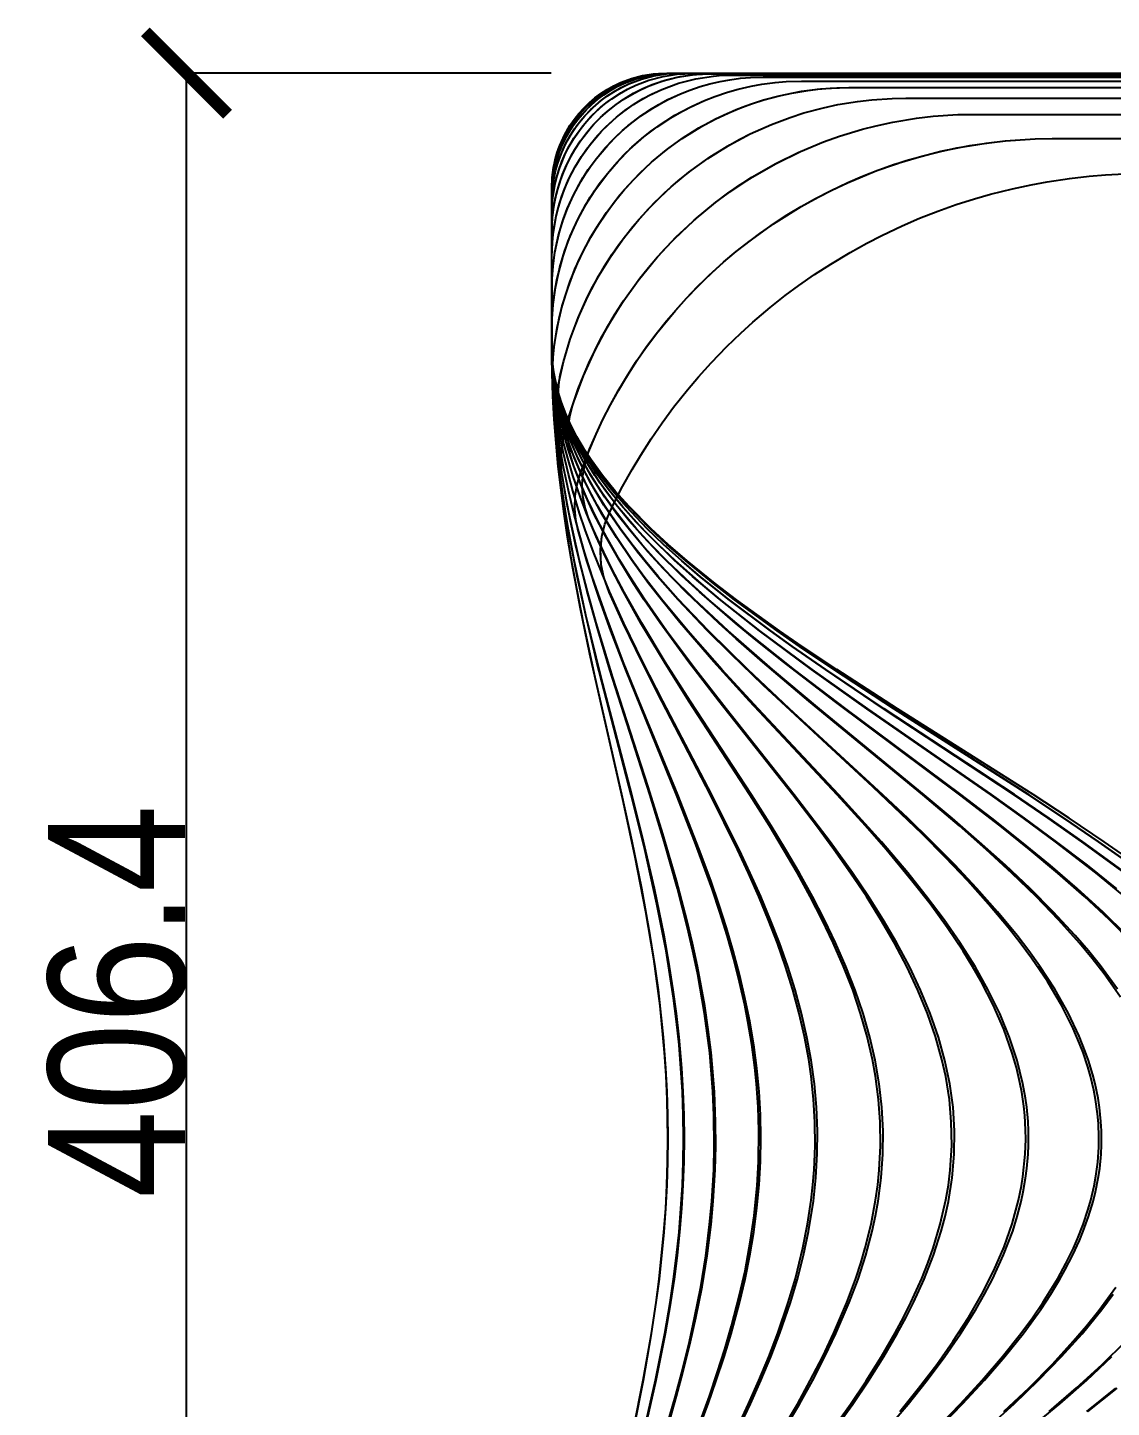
# Model space of a CAD drawing. Header units: millimetres. Extents: x -115 to 2139, y -188 to 1692.
# Drawn here: x -114.8 to 122.5, y 114.4 to 416.4 of the extents above; entities that cross this region are included whole.
import ezdxf

# ---------------------------------------------------------------- set-up
doc = ezdxf.new("R2010")
doc.units = ezdxf.units.MM
for name, color, linetype in [('DIMENSIONS', 7, 'Continuous'), ('LABEL', 7, 'Continuous'), ('OUTLINE', 7, 'Continuous')]:
    doc.layers.add(name, color=color, linetype=linetype)
doc.styles.add('OpenSansCondensed-Light', font='OpenSansCondensed-Light.ttf')
doc.dimstyles.new('EZDXF', dxfattribs={"dimtxt": 30, "dimasz": 18, "dimexe": 0.375, "dimexo": 0.125, "dimgap": 0.1, "dimtad": 1, "dimlfac": 100, "dimzin": 12, "dimdsep": 46, "dimtxsty": 'OpenSansCondensed-Light', "dimblk": 'ARCHTICK', "dimcen": 2.5, "dimazin": 3, "dimtfac": 0.5, "dimtmove": 2, "dimatfit": 3})

# ---------------------------------------------------------------- blocks, each defined once
blk = doc.blocks.new('_ARCHTICK')
at = {"color": 0, "linetype": 'BYBLOCK', "const_width": 0.15}
blk.add_lwpolyline([(-0.5, -0.5), (0.5, 0.5)], dxfattribs=at)

msp = doc.modelspace()

# ---------------------------------------------------------------- linework, layer by layer
at = {"layer": 'LABEL', "color": 9}
for points in [[(125.89276, 217.64987), (120.63341, 222.82549), (115.04601, 227.93069), (109.11194, 233.03434), (102.8323, 238.17706), (96.30795, 243.31775), (89.5752, 248.47204), (64.35674, 267.26258), (53.11882, 275.79105), (42.39701, 284.3131), (34.36274, 291.12606), (30.40319, 294.68312), (25.20138, 299.63324), (21.64226, 303.25694), (18.48086, 306.68961), (14.39291, 311.53142), (11.80436, 314.92133), (9.42573, 318.35158), (7.32187, 321.74221), (6.08342, 323.95867), (4.64535, 326.82506), (3.62201, 329.13926), (2.56143, 331.90757), (1.78575, 334.3174), (1.0862, 336.99572), (0.59121, 339.48483), (0.24217, 342.01453), (0.08962, 343.80102), (0.0026, 346.23157), (0, 381.20207), (0.09686, 383.55293), (0.38723, 385.75849), (0.72528, 387.35918), (1.1868, 388.99681), (1.71138, 390.47721), (2.38271, 392.04059), (3.12735, 393.49732), (3.96568, 394.90223), (4.85554, 396.19642), (5.90862, 397.53277), (7.00492, 398.74714), (8.1783, 399.8872), (9.42373, 400.94808), (10.73587, 401.92524), (12.10912, 402.81448), (13.53759, 403.61201), (15.01515, 404.3144), (17.40319, 405.2132), (19.8384, 405.85684), (22.26089, 406.2454), (25.13794, 406.39973), (889.53203, 406.39753)], [(123.85056, 205.88673), (120.11324, 210.99074), (117.47442, 214.26863), (114.57003, 217.64711), (109.78256, 222.82425), (104.69944, 227.92793), (99.30118, 233.02988), (93.58591, 238.17328), (87.64769, 243.31478), (81.51814, 248.4712), (58.56903, 267.26116), (48.27363, 275.84773), (38.58732, 284.30926), (31.13367, 291.25931), (26.1555, 296.22687), (22.93887, 299.62833), (19.69271, 303.26005), (16.8163, 306.69219), (13.09941, 311.52969), (10.74222, 314.92169), (8.34988, 318.73505), (6.43432, 322.1767), (4.22217, 326.83705), (3.30301, 329.12068), (2.32453, 331.92703), (1.63229, 334.28944), (0.98252, 337.02262), (0.54327, 339.44856), (0.21618, 342.05402), (0.0424, 344.59199), (0.00004, 347.56815), (0, 381.20207), (0.1546, 384.13911), (0.39842, 385.82297), (0.74066, 387.42279), (1.1868, 388.99681), (1.73493, 390.53827), (2.38271, 392.04059), (3.12735, 393.49732), (3.96568, 394.90223), (4.89409, 396.2493), (5.90862, 397.53277), (7.00492, 398.74714), (8.1783, 399.8872), (9.42373, 400.94808), (10.73587, 401.92524), (12.10912, 402.81448), (13.53759, 403.61201), (15.01515, 404.3144), (17.40319, 405.2132), (19.8384, 405.85684), (22.26089, 406.2454), (25.13794, 406.39973), (889.53203, 406.39753)], [(123.67815, 227.89178), (117.24964, 233.03812), (110.50202, 238.18019), (103.49161, 243.32018), (96.25881, 248.47273), (69.15774, 267.26372), (57.00853, 275.8445), (45.55668, 284.31631), (36.92213, 291.13006), (32.67549, 294.68012), (27.07699, 299.63782), (23.26045, 303.25382), (19.86268, 306.68674), (15.46456, 311.5342), (12.68417, 314.92271), (10.12957, 318.35097), (7.87022, 321.73917), (6.53391, 323.96489), (4.99624, 326.81694), (3.88654, 329.15255), (2.78549, 331.82143), (1.91243, 334.33907), (1.1931, 336.8928), (0.64566, 339.42975), (0.35832, 341.23479), (0.10483, 343.68422), (0.00274, 346.25751), (0, 381.09011), (0.09152, 383.38675), (0.28265, 385.01895), (0.58011, 386.63514), (0.98264, 388.22843), (1.48852, 389.79197), (2.09557, 391.31908), (2.80121, 392.80322), (3.6024, 394.23803), (4.5334, 395.67087), (5.8921, 397.44157), (6.99003, 398.66429), (8.21372, 399.85694), (9.41372, 400.88154), (10.78261, 401.90426), (12.16195, 402.79758), (13.59676, 403.59877), (15.08089, 404.3044), (17.48264, 405.20835), (19.9285, 405.85466), (22.36185, 406.24484), (25.24987, 406.39971), (889.42007, 406.3975)], [(83.30204, 108.33729), (89.93869, 115.11241), (94.72238, 120.29988), (99.1942, 125.48037), (103.19268, 130.4918), (107.04471, 135.80675), (109.26047, 139.17095), (111.21941, 142.40806), (112.33041, 144.38605), (114.0563, 147.73102), (115.51333, 150.91324), (116.35732, 152.96939), (117.50136, 156.1263), (118.49328, 159.41952), (119.02457, 161.54919), (119.62037, 164.52831), (119.94421, 166.6905), (120.24796, 169.77822), (120.34438, 171.82389), (120.33509, 174.9037), (120.22413, 176.94813), (119.90225, 180.03311), (119.5872, 182.06361), (118.95213, 185.16591), (118.44118, 187.17219), (117.49224, 190.30107), (116.79692, 192.27651), (115.47283, 195.58213), (113.03275, 200.69839), (110.09446, 205.88515), (106.77084, 210.99138), (104.42603, 214.26803), (101.84546, 217.645), (97.58906, 222.82314), (93.07207, 227.92524), (88.27536, 233.02532), (83.19457, 238.16928), (77.9153, 243.31156), (72.46425, 248.47027), (52.06501, 267.25958), (42.90947, 275.84967), (34.30511, 284.30524), (27.67255, 291.26245), (23.25414, 296.22235), (20.39431, 299.62418), (17.50361, 303.26227), (14.94746, 306.69348), (11.65267, 311.51703), (9.54681, 314.92532), (7.42574, 318.72852), (5.70332, 322.21187), (4.4376, 325.10504), (3.57081, 327.32325), (2.58521, 330.19523), (1.91287, 332.478), (0.86717, 337.05413), (0.48828, 339.40684), (0.18793, 342.09878), (0.03894, 344.54589), (0.00003, 347.57085), (0, 381.09011), (0.16209, 384.1032), (0.39992, 385.72924), (0.74359, 387.33625), (1.19162, 388.91734), (1.74211, 390.46574), (2.39269, 391.97482), (3.14057, 393.43812), (3.98256, 394.84938), (4.91504, 396.20254), (5.93403, 397.49182), (7.03516, 398.71169), (8.21372, 399.85694), (9.46465, 400.92265), (10.78261, 401.90426), (12.16195, 402.79758), (13.59676, 403.59877), (15.08089, 404.3044), (17.48264, 405.20835), (19.9285, 405.85466), (22.36185, 406.24484), (25.24987, 406.39971), (889.42007, 406.3975)], [(125.574, 231.3673), (116.23689, 238.18249), (108.86312, 243.32194), (101.25655, 248.47322), (72.74769, 267.26454), (59.97036, 275.84345), (52.67943, 280.90969), (47.91906, 284.31866), (38.6836, 291.25125), (32.47406, 296.23967), (28.47886, 299.64142), (24.47099, 303.25129), (20.89652, 306.68429), (16.26511, 311.5369), (13.34128, 314.92455), (10.65529, 318.35134), (8.2798, 321.73785), (6.87118, 323.96831), (5.25845, 326.81191), (4.08438, 329.16127), (2.93519, 331.80911), (2.03275, 334.27605), (1.26024, 336.8738), (0.67606, 339.44744), (0.37386, 341.25802), (0.11241, 343.65911), (0.00284, 346.27691), (0, 380.66765), (0.09944, 383.07083), (0.28828, 384.66521), (0.60547, 386.37235), (1.0193, 387.99122), (1.7456, 390.13083), (2.43029, 391.72648), (3.19039, 393.21455), (4.10887, 394.74694), (5.06292, 396.11875), (6.10465, 397.42523), (7.22959, 398.66078), (8.43293, 399.82011), (9.76112, 400.93851), (11.59777, 402.25464), (13.02681, 403.12058), (14.56836, 403.91966), (16.09993, 404.58775), (18.47098, 405.39861), (20.91009, 405.97316), (23.39378, 406.30587), (25.67179, 406.39915), (889.34009, 406.39157)], [(72.23247, 108.3359), (77.98542, 115.10865), (82.13952, 120.30363), (86.01463, 125.48087), (89.48137, 130.49164), (92.82051, 135.80474), (94.74214, 139.16925), (96.44466, 142.41385), (98.89981, 147.72643), (100.89173, 152.95358), (101.89147, 156.13437), (102.75466, 159.44227), (103.20509, 161.52416), (103.73082, 164.55597), (104.00428, 166.66121), (104.2717, 169.79138), (104.35382, 171.79253), (104.34608, 174.91714), (104.25226, 176.91743), (103.96966, 180.04565), (103.70212, 182.03611), (103.14502, 185.17662), (101.87881, 190.30945), (100.21432, 195.35446), (98.06864, 200.57782), (95.55786, 205.71215), (92.67144, 210.84603), (89.35409, 216.10026), (85.87554, 221.11182), (81.98674, 226.29322), (77.92887, 231.36004), (72.14352, 238.16582), (62.83671, 248.46942), (45.14854, 267.25808), (37.2065, 275.85144), (29.74992, 284.30184), (23.9939, 291.26474), (20.16644, 296.2196), (17.53605, 299.83348), (14.21567, 304.72411), (12.08194, 308.12381), (9.9249, 311.8386), (8.10258, 315.27038), (6.42644, 318.75631), (4.46762, 323.42885), (2.72161, 328.52697), (1.65307, 332.50106), (1.05195, 335.33056), (0.66817, 337.59172), (0.15468, 342.20485), (0.00196, 346.12776), (0, 380.66765), (0.07928, 382.82507), (0.26223, 384.48596), (0.79914, 387.18517), (1.24518, 388.72749), (1.83622, 390.36016), (2.47976, 391.83107), (3.24659, 393.31567), (4.10887, 394.74694), (5.10234, 396.171), (6.10465, 397.42523), (7.22959, 398.66078), (8.43293, 399.82011), (9.70952, 400.89825), (10.95877, 401.82475), (12.36106, 402.7334), (13.81978, 403.5484), (15.32868, 404.26624), (17.78207, 405.18963), (20.2681, 405.84601), (22.74241, 406.24225), (25.67179, 406.39915), (888.99807, 406.39695)], [(127.08199, 233.04263), (119.76907, 238.18387), (112.17152, 243.32299), (104.3348, 248.47352), (74.95882, 267.26502), (61.7947, 275.84283), (54.27937, 280.9109), (49.37401, 284.32008), (40.01386, 291.13489), (35.42195, 294.67643), (29.34207, 299.64368), (25.21679, 303.24967), (21.53351, 306.68269), (16.75787, 311.53879), (13.74568, 314.92598), (10.97885, 318.35187), (8.56606, 321.68747), (7.07912, 323.96994), (5.41984, 326.80923), (4.20628, 329.16613), (3.02745, 331.80199), (2.09214, 334.28345), (1.30176, 336.86238), (0.69466, 339.45819), (0.38329, 341.27222), (0.11718, 343.64366), (0.0029, 346.28886), (0, 379.72534), (0.09807, 382.15533), (0.30082, 383.87578), (0.61565, 385.5793), (1.04122, 387.25857), (1.59827, 388.96785), (2.21684, 390.51577), (2.99223, 392.13773), (4.1527, 394.14772), (5.1311, 395.57731), (6.24284, 396.99011), (7.40267, 398.27691), (8.64417, 399.48511), (9.96204, 400.60952), (11.35063, 401.64533), (12.80399, 402.5881), (14.31589, 403.4338), (15.87988, 404.17881), (18.44817, 405.14545), (21.02354, 405.8242), (23.58895, 406.23396), (26.61032, 406.39538), (888.05935, 406.39318)], [(61.02223, 108.33514), (65.882, 115.10728), (69.33363, 120.21471), (72.66584, 125.48039), (75.62286, 130.54137), (77.46891, 133.95515), (79.15883, 137.31124), (81.48162, 142.4233), (83.54959, 147.72031), (85.22919, 152.9346), (86.08148, 156.14364), (86.81344, 159.46721), (87.63683, 164.58487), (88.09082, 169.80479), (88.15266, 174.93076), (87.8337, 180.05858), (87.13631, 185.18809), (86.06621, 190.31898), (84.65697, 195.37162), (82.84751, 200.58322), (80.72678, 205.7158), (78.28876, 210.84828), (75.48877, 216.09774), (72.54834, 221.11228), (69.31037, 226.22079), (65.83547, 231.3596), (60.94902, 238.16396), (53.0856, 248.46885), (38.14281, 267.25705), (31.43163, 275.85254), (25.13427, 284.30018), (20.27001, 291.2652), (17.03644, 296.22022), (14.81561, 299.83184), (12.00671, 304.72922), (10.06504, 308.40168), (7.74154, 313.23434), (6.27245, 316.63579), (4.81349, 320.40273), (3.63995, 323.8466), (2.27947, 328.60318), (1.1728, 333.66938), (0.56288, 337.60234), (0.1026, 342.68768), (0.0021, 346.03766), (0, 379.72533), (0.08129, 381.94415), (0.30082, 383.87578), (0.61565, 385.5793), (1.00102, 387.1178), (1.5264, 388.76857), (2.15861, 390.38145), (2.89496, 391.94953), (3.73228, 393.46609), (4.667, 394.92464), (5.65485, 396.26734), (7.55038, 398.42877), (8.75265, 399.58342), (10.12831, 400.74079), (11.47101, 401.72864), (12.92956, 402.66337), (14.31589, 403.4338), (15.87988, 404.17881), (18.44817, 405.14545), (21.02354, 405.8242), (23.58895, 406.23396), (26.61032, 406.39538), (888.05935, 406.39318)], [(128.3175, 233.04319), (120.93356, 238.18432), (113.26223, 243.32333), (105.34965, 248.47362), (75.68779, 267.26518), (62.39616, 275.84263), (54.80683, 280.91129), (49.85367, 284.32054), (40.40231, 291.13549), (35.76713, 294.67597), (29.62662, 299.64443), (25.4627, 303.24912), (21.74355, 306.68214), (16.92028, 311.53944), (13.87895, 314.9265), (11.08547, 318.3521), (8.61492, 321.73731), (7.1477, 323.97039), (5.47303, 326.80842), (4.24648, 329.16765), (3.05788, 331.79971), (2.1117, 334.28584), (1.31548, 336.85867), (0.70077, 339.46171), (0.38638, 341.27688), (0.11878, 343.63858), (0.00292, 346.2928), (0, 378.04822), (0.16969, 381.29246), (0.44028, 383.17966), (0.82254, 384.98064), (1.32176, 386.75276), (1.93582, 388.48844), (2.66208, 390.18024), (3.49744, 391.82091), (4.43831, 393.40344), (5.48067, 394.92105), (6.62005, 396.36723), (7.85158, 397.7358), (9.16998, 399.02089), (10.56961, 400.217), (12.04447, 401.31901), (13.58825, 402.3222), (15.19433, 403.22227), (16.85585, 404.01538), (19.62758, 405.05858), (22.36115, 405.77696), (25.08788, 406.21065), (28.27214, 406.38008), (886.82437, 406.37112)], [(126.9832, 233.04259), (119.67596, 238.18384), (112.08431, 243.32296), (104.25365, 248.47351), (74.90053, 267.26501), (61.74661, 275.84284), (54.23719, 280.91087), (49.33566, 284.32004), (39.9828, 291.13485), (35.39435, 294.67647), (29.31932, 299.64362), (25.19713, 303.24971), (21.51671, 306.68273), (16.74489, 311.53873), (13.73502, 314.92594), (10.97032, 318.35186), (8.52522, 321.73741), (7.07363, 323.9699), (5.41559, 326.8093), (4.20306, 329.16601), (3.02502, 331.80217), (2.09057, 334.28326), (1.30067, 336.86268), (0.69417, 339.45791), (0.38304, 341.27184), (0.11706, 343.64407), (0.0029, 346.28854), (0, 375.41061), (0.05188, 377.31986), (0.22176, 379.25769), (0.52603, 381.24522), (0.95963, 383.20859), (1.52072, 385.1394), (2.20689, 387.02938), (3.0152, 388.87043), (3.9422, 390.65468), (4.82914, 392.13445), (5.96572, 393.79307), (7.20835, 395.37381), (8.55171, 396.86988), (9.99003, 398.2749), (11.51717, 399.58283), (13.12658, 400.78809), (14.81138, 401.8855), (16.56434, 402.87038), (18.37796, 403.73849), (21.19508, 404.81375), (24.38318, 405.668), (27.42559, 406.15231), (30.86388, 406.33421), (884.31711, 406.32387)], [(125.37746, 231.36726), (116.05502, 238.18242), (108.69277, 243.32188), (101.09806, 248.47321), (72.63384, 267.26451), (59.87643, 275.84349), (52.59705, 280.90963), (47.84415, 284.31858), (38.62296, 291.25131), (32.42335, 296.23956), (28.43441, 299.64131), (24.43259, 303.25137), (20.86373, 306.68437), (16.23973, 311.53681), (13.32045, 314.92449), (10.35284, 318.73912), (7.94037, 322.23864), (6.21561, 325.06384), (5.25013, 326.81206), (4.0781, 329.16101), (2.90104, 331.88321), (2.00387, 334.35388), (1.2581, 336.8744), (0.6751, 339.44688), (0.37337, 341.25729), (0.11217, 343.6599), (0.00363, 346.20493), (0, 371.56929), (0.13651, 374.78164), (0.51351, 377.66576), (0.98764, 379.93685), (1.57439, 382.04598), (2.31734, 384.17469), (2.95484, 385.71373), (3.90434, 387.68634), (5.0112, 389.65059), (6.24416, 391.53824), (7.63904, 393.39214), (9.06673, 395.05178), (10.64426, 396.66262), (12.32377, 398.16684), (14.09806, 399.55799), (15.95954, 400.83012), (17.90024, 401.97778), (19.91184, 402.99605), (21.98573, 403.88058), (24.80194, 404.83656), (28.09022, 405.62381), (31.37465, 406.07909), (34.5922, 406.22121), (880.71045, 406.20888)], [(25.35543, 110.05049), (27.30841, 116.84269), (28.6988, 122.00292), (30.38049, 128.78186), (31.53912, 133.9566), (32.88391, 140.78797), (33.98958, 147.55009), (34.86141, 154.3779), (35.34596, 159.5001), (35.75815, 166.33167), (35.88971, 171.5572), (35.85967, 176.78424), (35.58968, 183.42113), (35.34448, 186.91835), (34.85878, 192.04616), (34.23661, 197.10311), (33.46511, 202.23588), (31.87194, 210.8514), (30.7716, 215.92737), (29.536, 221.11059), (27.27969, 229.66065), (24.28138, 239.92144), (21.068, 250.17077), (13.35061, 274.08347), (9.7049, 286.10973), (7.79433, 292.95335), (6.07005, 299.67401), (4.49975, 306.49807), (3.45577, 311.61671), (2.25922, 318.44264), (1.49487, 323.74333), (0.75186, 330.39187), (0.33674, 335.7116), (0.09846, 340.63902), (0.01405, 344.25747), (0, 366.20401), (0.10924, 369.32751), (0.39101, 371.96442), (0.95665, 375.07305), (1.62179, 377.6402), (2.6424, 380.64683), (3.67748, 383.08839), (5.12115, 385.89898), (6.50286, 388.1625), (8.3523, 390.74339), (10.00801, 392.7305), (11.83679, 394.65097), (14.17796, 396.77288), (16.26843, 398.40462), (18.90846, 400.16863), (21.21598, 401.47553), (24.07229, 402.82647), (27.71238, 404.16643), (31.53037, 405.15644), (35.36292, 405.75416), (37.30429, 405.91174), (39.66375, 405.97844), (875.80455, 405.9634)], [(127.01997, 216.04985), (122.02626, 221.11458), (116.58613, 226.21785), (110.78452, 231.31936), (104.57599, 236.49756), (98.15772, 241.62979), (89.30738, 248.45691), (61.88311, 268.96732), (50.7615, 277.49575), (44.34499, 282.609), (40.20779, 286.01667), (32.34196, 292.82823), (28.46782, 296.39723), (23.42915, 301.33292), (19.97098, 304.97314), (16.9254, 308.40683), (14.06436, 311.88815), (10.56478, 316.61546), (8.06191, 320.46029), (6.06404, 323.95835), (4.65776, 326.76705), (3.87132, 328.51949), (2.93028, 330.86521), (2.01683, 333.53232), (1.31175, 336.04043), (0.74446, 338.61663), (0.44612, 340.39562), (0.16178, 342.83597), (0.00259, 346.23046), (0, 359.1621), (0.08115, 362.0146), (0.26338, 364.237), (0.66969, 367.16329), (1.12962, 369.48374), (1.67143, 371.64677), (2.54899, 374.4678), (3.38077, 376.68233), (4.26769, 378.72822), (5.59307, 381.36861), (6.80858, 383.47393), (8.43254, 385.94194), (9.76086, 387.73298), (11.65119, 390.00343), (13.31301, 391.77774), (15.45497, 393.81251), (17.1553, 395.25514), (19.03303, 396.69394), (21.47783, 398.35262), (23.39045, 399.499), (25.47747, 400.61271), (28.15981, 401.85099), (30.23362, 402.67049), (32.47418, 403.42937), (34.55586, 404.02215), (36.86002, 404.55776), (38.98977, 404.94365), (41.33533, 405.25083), (43.49266, 405.4261), (46.28518, 405.50699), (869.46397, 405.48683)], [(50.19547, 108.33545), (54.19416, 115.10964), (57.0343, 120.21888), (59.77215, 125.47865), (62.20656, 130.54387), (65.11784, 137.32075), (67.02922, 142.43618), (68.72365, 147.71295), (70.10249, 152.91354), (70.83244, 156.2635), (71.41484, 159.49292), (72.09093, 164.61352), (72.46193, 169.8178), (72.51334, 174.86247), (72.24887, 180.07124), (71.67458, 185.19969), (70.79393, 190.3291), (69.63172, 195.39118), (68.14618, 200.58995), (66.40193, 205.72093), (64.39678, 210.85202), (62.11801, 216.04842), (59.67552, 221.11399), (57.04342, 226.16416), (54.18423, 231.30769), (51.14411, 236.49299), (48.0053, 241.62548), (43.6796, 248.44899), (30.26746, 268.96056), (24.83048, 277.48575), (19.66984, 286.00514), (15.8214, 292.81908), (13.13725, 297.92855), (11.35864, 301.53956), (9.11616, 306.44271), (7.68397, 309.84802), (6.25771, 313.53109), (4.59126, 318.36154), (3.46868, 322.0959), (2.57129, 325.52109), (1.47018, 330.65751), (0.72129, 335.40134), (0.30493, 339.26846), (0.03775, 343.95113), (0.00247, 378.37761), (0.11196, 380.70628), (0.47623, 383.3772), (0.82254, 384.98064), (1.30225, 386.69029), (2.39149, 389.58433), (3.15807, 391.18601), (4.05815, 392.79209), (4.94707, 394.17077), (6.03853, 395.65346), (7.22462, 397.06159), (8.45361, 398.34323), (10.77848, 400.38208), (12.20957, 401.43327), (13.76047, 402.42542), (15.37293, 403.31401), (16.85585, 404.01538), (19.62758, 405.05858), (22.36115, 405.77696), (25.08788, 406.21065), (28.27214, 406.38008), (886.82437, 406.37112)], [(31.67456, 108.33985), (34.20202, 115.12623), (35.99545, 120.24033), (37.69445, 125.41231), (39.22988, 130.46947), (41.08079, 137.29004), (42.30167, 142.46688), (43.34902, 147.63167), (44.21071, 152.75605), (44.8966, 157.95361), (45.3817, 163.08116), (45.6723, 168.20824), (45.76597, 173.33482), (45.66494, 178.38425), (45.36698, 183.51135), (44.87465, 188.63891), (44.19905, 193.72058), (43.3254, 198.89524), (42.28181, 204.02388), (41.07467, 209.1342), (39.70625, 214.26431), (38.21073, 219.3345), (36.54551, 224.52537), (34.78052, 229.65625), (32.28278, 236.46308), (27.55929, 248.45418), (19.09674, 268.96476), (15.63891, 277.55902), (11.78245, 287.72358), (8.8331, 296.24868), (7.17339, 301.51867), (5.74195, 306.47946), (4.79044, 310.07502), (3.61139, 315.00654), (2.55089, 320.12387), (1.9028, 323.76229), (1.17588, 328.65537), (0.76958, 332.06909), (0.30211, 337.44315), (0.02215, 344.02332), (0.00247, 371.89804), (0.09838, 374.31014), (0.33855, 376.55195), (0.73811, 378.83733), (1.273, 381.02761), (1.92845, 383.11641), (2.51525, 384.67549), (3.3997, 386.6781), (4.21238, 388.26378), (5.0453, 389.70645), (6.24416, 391.53824), (8.36109, 394.25807), (9.55886, 395.57721), (11.12157, 397.1104), (12.37402, 398.20877), (14.09806, 399.55799), (15.61698, 400.60924), (17.48701, 401.74752), (18.95616, 402.5328), (20.94154, 403.45528), (24.11303, 404.62758), (27.44823, 405.49666), (30.78847, 406.02135), (32.56444, 406.16536), (34.5922, 406.22121), (880.71045, 406.20888)], [(125.30763, 226.28896), (119.09324, 231.36614), (110.23989, 238.18009), (103.24609, 243.32009), (96.03037, 248.4727), (68.99365, 267.26368), (56.87316, 275.84455), (45.4487, 284.3162), (36.68411, 291.25343), (30.80185, 296.2361), (26.81181, 299.82313), (21.71501, 304.73521), (18.45953, 308.12979), (15.15586, 311.85343), (12.3359, 315.33216), (9.80386, 318.78253), (6.85765, 323.37942), (5.56509, 325.6935), (4.19839, 328.44517), (2.48858, 332.61031), (1.64673, 335.20172), (0.99639, 337.70855), (0.62899, 339.51325), (0.25352, 342.07104), (0.09829, 343.77443), (0.00273, 346.25663), (0.01544, 367.37517), (0.29704, 371.25066), (0.95665, 375.07305), (1.44581, 377.02591), (2.1976, 379.43229), (3.1267, 381.84616), (3.95118, 383.66581), (5.12115, 385.89898), (6.46694, 388.10778), (7.61265, 389.76316), (9.1639, 391.75049), (10.88374, 393.68237), (12.29634, 395.09497), (14.17796, 396.77288), (15.75486, 398.0244), (17.87092, 399.51177), (20.02279, 400.82529), (21.78462, 401.76702), (24.07229, 402.82647), (27.71238, 404.16643), (31.53037, 405.15644), (35.36292, 405.75416), (37.30429, 405.91174), (39.66375, 405.97844), (875.80455, 405.9634)], [(40.25818, 108.33708), (43.46743, 115.11626), (45.74611, 120.22785), (47.90877, 125.40683), (49.91321, 130.60567), (52.22928, 137.33302), (53.76257, 142.45133), (55.11541, 147.70501), (56.2191, 152.89206), (57.27894, 159.51775), (57.82016, 164.64036), (58.11588, 169.8298), (58.15631, 174.89067), (57.94384, 180.08299), (57.48275, 185.21072), (56.77609, 190.3391), (55.84139, 195.41156), (54.65226, 200.59741), (53.2534, 205.72709), (51.64539, 210.85696), (49.82081, 216.04468), (47.89316, 221.03194), (45.74567, 226.17315), (43.45339, 231.31432), (41.01735, 236.49477), (35.03065, 248.45078), (24.27413, 268.96198), (19.91293, 277.48855), (15.77296, 286.01042), (12.62331, 292.96972), (9.11333, 301.53011), (7.30519, 306.45986), (6.08393, 310.09054), (4.59767, 314.98085), (3.60823, 318.65006), (2.47347, 323.5042), (1.74582, 327.20731), (0.98344, 332.03205), (0.54113, 335.76073), (0.16405, 340.56649), (0.02219, 344.30897), (0.01061, 376.25159), (0.22176, 379.25769), (0.72677, 382.23045), (1.14596, 383.90397), (1.73059, 385.7593), (3.0152, 388.87043), (3.80347, 390.40504), (4.79412, 392.07916), (6.79275, 394.86824), (8.05958, 396.34445), (9.25937, 397.58416), (10.7429, 398.94136), (12.25977, 400.15921), (15.11275, 402.06551), (16.81838, 403.00086), (18.37796, 403.73849), (21.19508, 404.81375), (24.38318, 405.668), (27.42559, 406.15231), (30.86388, 406.33421), (884.31711, 406.32387)], [(20.497, 110.02881), (22.84247, 120.29962), (24.8953, 130.54652), (26.06117, 137.32833), (26.82665, 142.44871), (27.49282, 147.62697), (28.03374, 152.69179), (28.46936, 157.87688), (28.77875, 163.00235), (28.96494, 168.12819), (29.02629, 173.25439), (28.96227, 178.38096), (28.77338, 183.5079), (28.46123, 188.63519), (27.86419, 195.41301), (27.27757, 200.5441), (26.57266, 205.72858), (25.77046, 210.85724), (24.55882, 217.653), (22.44545, 227.92131), (20.05177, 238.21401), (17.47399, 248.4741), (10.79399, 274.08817), (7.46869, 287.74155), (4.88562, 299.78824), (3.63592, 306.51244), (2.77201, 311.76007), (1.82441, 318.46079), (1.22567, 323.58262), (0.72875, 328.85861), (0.36663, 333.98694), (0.12686, 339.11463), (0.01323, 344.07862), (0.01884, 360.50678), (0.25643, 364.17192), (0.68088, 367.22778), (1.4851, 370.95139), (2.33913, 373.84789), (3.40532, 376.743), (4.63403, 379.50151), (6.33503, 382.68386), (7.98282, 385.29215), (9.76086, 387.73298), (12.22543, 390.6378), (14.39141, 392.83483), (16.64905, 394.84036), (19.51181, 397.03703), (22.08918, 398.73278), (25.41901, 400.58328), (28.15981, 401.85099), (30.23362, 402.67049), (32.47418, 403.42937), (34.55586, 404.02215), (36.86002, 404.55776), (38.98977, 404.94365), (41.33533, 405.25083), (43.49266, 405.4261), (46.28518, 405.50699), (869.46397, 405.48683)], [(124.47902, 204.1861), (120.91403, 209.28905), (118.32322, 212.63867), (115.55127, 215.98), (110.95208, 221.11335), (106.0074, 226.21501), (100.73445, 231.3147), (95.08618, 236.49603), (89.25022, 241.62852), (81.2042, 248.45481), (56.26861, 268.96557), (46.15764, 277.49289), (40.32425, 282.60538), (36.56294, 286.01258), (29.41143, 292.82345), (24.42624, 297.92765), (21.11401, 301.54472), (16.96392, 306.42482), (14.3081, 309.81964), (11.58068, 313.61061), (8.56626, 318.31228), (6.40816, 322.17637), (4.73781, 325.61876), (3.53701, 328.47566), (2.69233, 330.78191), (1.82581, 333.55954), (1.21517, 335.9406), (0.83789, 337.7289), (0.4011, 340.42667), (0.14346, 342.8779), (0.01254, 345.56851), (0.00246, 350.26487), (0.09909, 353.3373), (0.30372, 355.83294), (0.67551, 358.65697), (1.12377, 361.12054), (1.787, 363.95788), (2.45815, 366.3023), (3.60377, 369.61224), (4.71736, 372.30488), (5.75854, 374.51002), (7.13069, 377.08055), (8.41801, 379.22831), (10.38127, 382.12896), (12.15383, 384.44163), (13.77382, 386.35101), (15.72096, 388.42996), (17.5203, 390.17136), (19.71209, 392.09137), (21.6232, 393.60609), (23.99263, 395.30202), (26.04301, 396.62212), (28.56726, 398.07764), (30.73716, 399.19042), (33.39192, 400.39151), (35.66044, 401.28624), (38.42015, 402.22133), (40.76544, 402.8894), (43.60352, 403.54949), (46.003, 403.98446), (48.89211, 404.3632), (51.32267, 404.56088), (54.66313, 404.6597), (861.94883, 404.61579)], [(17.98932, 110.03318), (20.04729, 120.30206), (21.84891, 130.54958), (22.87289, 137.3375), (23.54462, 142.45866), (24.60372, 152.70304), (24.98534, 157.88111), (25.25678, 163.00669), (25.4201, 168.13259), (25.47385, 173.25881), (25.41757, 178.38535), (25.2517, 183.51222), (24.97768, 188.6394), (24.45297, 195.42405), (23.32004, 205.73214), (22.61599, 210.86054), (21.55183, 217.66072), (19.69726, 227.9272), (17.59732, 238.21561), (15.33517, 248.47497), (9.47232, 274.09089), (6.90252, 286.03352), (4.58815, 298.0734), (3.45526, 304.81332), (2.68627, 309.9343), (1.40074, 320.30317), (0.91037, 325.43205), (0.52232, 330.56043), (0.2399, 335.68829), (0.06554, 340.81558), (0.02491, 351.6201), (0.29677, 355.76786), (0.79278, 359.36727), (1.77057, 363.89453), (2.78375, 367.31566), (4.04305, 370.72387), (5.75854, 374.51002), (7.45746, 377.6476), (9.39476, 380.72146), (12.15383, 384.44163), (14.48861, 387.13967), (17.04226, 389.72436), (20.16741, 392.46504), (23.0633, 394.65947), (26.95597, 397.16933), (30.14995, 398.90143), (33.39192, 400.39151), (35.66044, 401.28624), (38.42015, 402.22133), (40.76544, 402.8894), (43.60352, 403.54949), (46.003, 403.98446), (48.89211, 404.3632), (51.32267, 404.56088), (54.66313, 404.6597), (861.94883, 404.61579)], [(17.94146, 110.03327), (19.99394, 120.30211), (21.79077, 130.54964), (22.81204, 137.33768), (23.48198, 142.45885), (24.53825, 152.70326), (24.91885, 157.88119), (25.18956, 163.00677), (25.35244, 168.13267), (25.40605, 173.25889), (25.25171, 181.80331), (25.01415, 186.93039), (24.67018, 192.05777), (23.68132, 202.265), (22.30877, 212.52834), (20.59777, 222.82776), (18.27388, 234.77245), (15.68154, 246.75261), (8.32286, 279.20909), (6.18176, 289.52201), (4.27707, 299.7835), (3.18119, 306.52042), (2.44234, 311.64157), (1.23551, 321.88556), (0.76743, 327.14143), (0.4152, 332.26963), (0.11562, 338.96503), (0.10117, 341.83216), (0.51383, 346.46691), (1.19427, 350.72297), (2.29181, 355.43008), (3.54241, 359.48638), (5.05563, 363.4522), (6.85442, 367.36901), (8.51614, 370.47788), (9.59727, 372.30455), (11.97356, 375.90043), (14.91593, 379.73499), (17.77425, 382.961), (20.26688, 385.45362), (21.83171, 386.8878), (25.09791, 389.59877), (28.58854, 392.12713), (32.18294, 394.38496), (35.91732, 396.40288), (40.31986, 398.39765), (43.6797, 399.66392), (46.32307, 400.51493), (49.79084, 401.44578), (52.5049, 402.03361), (56.04721, 402.62007), (58.80582, 402.93904), (62.38856, 403.17548), (65.00427, 403.22761), (851.94605, 403.17815)], [(82.8838, 108.33723), (89.48703, 115.11223), (94.24683, 120.29984), (98.69627, 125.4804), (102.71177, 130.54036), (105.21833, 133.95301), (107.50948, 137.30273), (110.76858, 142.59465), (112.56485, 145.89382), (114.18104, 149.21278), (115.07717, 151.25221), (116.31994, 154.42104), (117.41398, 157.71844), (117.97761, 159.715), (118.70213, 162.82569), (119.09415, 164.97646), (119.50072, 168.07107), (119.7253, 171.35244), (119.75782, 173.53181), (119.65298, 176.4801), (119.46631, 178.65307), (119.04208, 181.74416), (118.6628, 183.76615), (117.92656, 186.87778), (117.35595, 188.87322), (116.30743, 192.01338), (115.55763, 193.97695), (114.13562, 197.28736), (111.55431, 202.40383), (108.48567, 207.58689), (105.04233, 212.69401), (102.56562, 216.05184), (99.937, 219.4014), (95.62596, 224.53381), (91.07281, 229.59295), (86.17196, 234.74003), (81.04588, 239.8834), (70.29193, 250.166), (46.28689, 272.42613), (39.24838, 279.19391), (34.02939, 284.4108), (27.66704, 291.11669), (23.13753, 296.2222), (18.74928, 301.54721), (14.87242, 306.69349), (11.38569, 311.84267), (8.52676, 316.6228), (5.90702, 321.71296), (4.19366, 325.65364), (3.1328, 328.49917), (2.39764, 330.75923), (1.61291, 333.59253), (1.08499, 335.9104), (0.37589, 340.30639), (0.23455, 342.37907), (0.27957, 344.25234), (0.27957, 344.25234), (0.52185, 346.53186), (0.9309, 349.27856), (1.61862, 352.73593), (2.13936, 354.86113), (2.90343, 357.53093), (4.03654, 360.86896), (5.93624, 365.45524), (7.49536, 368.61681), (8.5484, 370.53482), (9.97743, 372.9159), (11.93588, 375.84692), (13.6291, 378.12996), (15.8654, 380.85491), (19.25886, 384.47807), (21.83171, 386.8878), (23.49288, 388.31194), (25.66905, 390.03703), (28.53442, 392.09032), (32.74999, 394.71173), (35.85886, 396.37346), (38.36854, 397.56222), (41.68514, 398.93774), (43.7415, 399.68546), (46.38585, 400.53342), (49.79084, 401.44578), (54.65961, 402.41424), (58.15456, 402.87436), (60.92212, 403.1029), (65.00427, 403.22761), (849.33574, 403.22787)], [(20.35566, 110.02905), (22.68493, 120.29975), (24.7236, 130.54669), (25.88148, 137.32884), (26.64167, 142.44927), (27.30319, 147.62718), (27.84042, 152.69242), (28.27299, 157.87711), (28.58024, 163.00259), (28.76514, 168.12843), (28.82607, 173.25463), (28.76405, 178.31672), (28.57796, 183.44465), (28.26934, 188.57358), (27.84081, 193.70346), (27.296, 198.83423), (26.63958, 203.96582), (25.00735, 214.27667), (23.01664, 224.53503), (20.32976, 236.47964), (17.35652, 248.4621), (9.86504, 277.49976), (7.41711, 287.7418), (5.55844, 296.27353), (3.59062, 306.62921), (2.03437, 316.75419), (1.3868, 322.01949), (0.88367, 326.99822), (0.64255, 329.89585), (0.60533, 332.48381), (0.80589, 334.61344), (1.09801, 336.50247), (1.56287, 338.99146), (2.54924, 343.22179), (4.01704, 348.13607), (5.75802, 352.82102), (7.8547, 357.50168), (10.22455, 361.97624), (12.88198, 366.28624), (15.81561, 370.4132), (19.01288, 374.33946), (22.46008, 378.04819), (26.14247, 381.52353), (28.06697, 383.16899), (30.51158, 385.10917), (34.63854, 388.04279), (38.94853, 390.70023), (43.4231, 393.07008), (48.10376, 395.16676), (52.16915, 396.69686), (55.20229, 397.67312), (59.46087, 398.81586), (62.5751, 399.49012), (66.92517, 400.20994), (70.0905, 400.5757), (74.49018, 400.86568), (77.51524, 400.92451), (836.82477, 400.92478)], [(76.15421, 113.45551), (80.29977, 118.5748), (84.257, 123.77017), (87.80571, 128.78781), (91.19882, 134.03549), (94.17369, 139.16915), (96.78225, 144.30332), (99.0348, 149.52316), (100.81257, 154.57175), (102.19915, 159.7049), (102.83376, 162.85195), (103.14957, 164.83642), (103.64616, 169.79189), (103.74457, 173.09214), (103.71468, 175.09225), (103.52968, 178.22155), (103.31163, 180.32938), (102.86701, 183.3569), (102.47076, 185.44462), (101.69555, 188.75104), (100.78166, 191.92558), (98.92562, 197.1551), (96.60274, 202.47495), (93.98057, 207.58334), (92.11542, 210.84609), (90.04008, 214.21685), (86.5733, 219.40106), (82.79898, 224.58618), (78.84924, 229.64887), (73.19152, 236.45115), (68.6655, 241.62598), (62.47726, 248.45038), (43.29286, 268.96183), (35.44755, 277.56361), (28.03448, 286.12579), (23.96997, 291.11336), (21.19256, 294.69168), (17.43084, 299.83347), (14.13032, 304.72421), (11.00545, 309.82349), (8.93906, 313.55412), (6.58083, 318.33254), (4.94, 322.1507), (3.23749, 326.82843), (2.02083, 330.97931), (1.59963, 333.12662), (1.39974, 335.42027), (1.50973, 338.17987), (1.8543, 340.3408), (2.54924, 343.22179), (4.01704, 348.13607), (5.06845, 351.07459), (6.03351, 353.48613), (7.82623, 357.44274), (8.97264, 359.70038), (11.518, 364.15298), (13.20923, 366.77599), (14.65812, 368.8525), (17.75579, 372.85781), (21.15391, 376.69933), (24.75088, 380.26299), (26.63488, 381.95465), (29.99268, 384.71033), (34.14879, 387.71555), (38.43843, 390.40572), (41.16643, 391.92176), (43.4231, 393.07008), (48.10376, 395.16676), (52.16915, 396.69686), (55.20229, 397.67312), (59.46087, 398.81586), (62.5751, 399.49012), (66.92517, 400.20994), (70.0905, 400.5757), (74.49018, 400.86568), (77.51524, 400.92451), (836.82477, 400.92478)], [(25.12712, 110.05063), (27.06259, 116.84312), (28.44039, 122.00311), (30.10703, 128.78248), (31.25512, 133.95685), (32.5878, 140.78826), (33.6836, 147.55099), (34.54755, 154.37889), (35.02772, 159.50114), (35.43615, 166.33275), (35.56587, 171.53793), (35.49809, 178.29378), (35.26443, 183.50041), (34.55281, 191.97237), (33.42316, 200.59371), (31.92626, 209.14191), (30.87454, 214.21634), (29.69747, 219.35157), (27.50072, 227.95076), (24.57583, 238.21137), (21.41623, 248.47267), (12.7008, 275.78882), (10.11174, 284.39858), (7.72421, 292.95304), (5.18318, 303.21776), (4.07119, 308.34969), (3.1067, 313.32383), (2.17479, 318.91713), (1.98528, 321.15143), (2.07548, 323.78631), (2.53531, 326.51637), (3.05652, 328.63299), (3.89271, 331.60213), (4.80711, 334.47953), (6.91581, 340.13691), (9.39, 345.64427), (12.21909, 350.97801), (15.39097, 356.1153), (18.89205, 361.03415), (22.6646, 365.66392), (24.72777, 367.95702), (26.82052, 370.13325), (31.16509, 374.231), (35.81723, 378.07938), (38.82041, 380.30669), (43.79766, 383.60727), (49.03598, 386.60937), (53.92292, 389.01934), (59.49353, 391.34762), (62.95289, 392.58369), (68.0419, 394.12743), (71.03134, 394.88783), (74.62244, 395.66179), (79.86942, 396.52807), (83.51872, 396.94951), (88.89053, 397.3032), (92.40269, 397.37), (821.93732, 397.37027)], [(60.59395, 108.33513), (65.41963, 115.1073), (68.84708, 120.21478), (72.15582, 125.48035), (75.15733, 130.65935), (76.96583, 134.03354), (78.60342, 137.31154), (80.97895, 142.58757), (82.29854, 145.9027), (83.48598, 149.24002), (85.04486, 154.43697), (86.26555, 159.78439), (86.80463, 162.97339), (87.21203, 166.29269), (87.53851, 171.66121), (87.45739, 176.88495), (87.02792, 181.76872), (86.2284, 186.80845), (85.40931, 190.53408), (84.00154, 195.56915), (82.26598, 200.58346), (80.16015, 205.71597), (77.73926, 210.8484), (75.02439, 215.98054), (72.03916, 221.11232), (68.86511, 226.15757), (65.41091, 231.30529), (61.73968, 236.49253), (57.95042, 241.6253), (52.72846, 248.449), (36.53775, 268.96063), (29.91496, 277.56471), (23.65892, 286.12672), (20.2298, 291.11269), (17.88554, 294.6914), (14.71171, 299.83171), (11.78979, 304.97316), (9.14543, 310.11562), (6.80192, 315.25876), (4.779, 320.40463), (4.03209, 322.98405), (3.58762, 326.06147), (3.5859, 328.65382), (3.91976, 331.22459), (4.45665, 333.36301), (5.79262, 337.26403), (6.91581, 340.13691), (8.10784, 342.91083), (10.73053, 348.27632), (13.72889, 353.51675), (15.75502, 356.65917), (19.25063, 361.50145), (21.13509, 363.86035), (23.13927, 366.20518), (27.23702, 370.54975), (31.65679, 374.66292), (35.86882, 378.11964), (40.7111, 381.61525), (43.85352, 383.64138), (49.09395, 386.63974), (54.45944, 389.26243), (59.49353, 391.34762), (62.95289, 392.58369), (68.0419, 394.12743), (71.03134, 394.88783), (74.62244, 395.66179), (79.86942, 396.52807), (83.51872, 396.94951), (88.89053, 397.3032), (92.40269, 397.37), (821.93732, 397.37027)], [(32.00697, 110.01266), (34.48355, 116.83136), (36.22456, 121.94564), (37.86728, 127.11992), (39.36178, 132.24228), (41.11027, 138.99631), (42.28663, 144.27799), (43.52219, 151.00304), (44.27695, 156.29148), (44.94453, 162.95661), (45.24192, 168.20788), (45.32367, 174.91589), (45.15393, 180.16913), (44.80235, 185.17165), (44.43794, 188.75932), (43.7757, 193.7672), (42.92498, 198.85222), (42.22533, 202.41784), (41.10699, 207.41752), (39.8192, 212.48499), (38.3474, 217.68479), (36.77616, 222.76056), (35.06386, 227.89894), (31.33195, 238.17636), (27.29284, 248.47099), (16.1879, 275.78278), (12.91753, 284.31389), (10.42692, 291.25001), (7.67037, 299.65942), (5.67443, 306.55617), (5.24315, 308.59503), (5.00331, 311.0337), (5.11177, 313.971), (5.5308, 316.38535), (6.11126, 318.38684), (8.24568, 324.05272), (9.6651, 327.35117), (11.19169, 330.60141), (12.82381, 333.79997), (14.52745, 336.88646), (16.74358, 340.58386), (18.66254, 343.54129), (20.75259, 346.54137), (22.86086, 349.36697), (25.10072, 352.17367), (29.4472, 357.12988), (31.93753, 359.71692), (34.46377, 362.17597), (37.65778, 365.07085), (40.3526, 367.3439), (43.17129, 369.56866), (48.52966, 373.40842), (51.54239, 375.36239), (54.56103, 377.18355), (58.32896, 379.27752), (61.46954, 380.87926), (64.71979, 382.40585), (70.8101, 384.92854), (74.80773, 386.35721), (80.99076, 388.23281), (85.1084, 389.26588), (88.68468, 390.02678), (95.05963, 391.07929), (99.27689, 391.56607), (105.78949, 391.99453), (109.54604, 392.06779), (804.46674, 392.07095)], [(49.79233, 108.33549), (53.75898, 115.10982), (56.57635, 120.21914), (59.29202, 125.47855), (61.75655, 130.65313), (64.59499, 137.32118), (66.54126, 142.58182), (67.62965, 145.90928), (68.60838, 149.25811), (69.88645, 154.44637), (70.88346, 159.75838), (71.34589, 163.10201), (71.66773, 166.32203), (71.93335, 171.64807), (71.86828, 176.85465), (71.51275, 181.78107), (70.85289, 186.83434), (70.1886, 190.5109), (69.02916, 195.56094), (67.59875, 200.59023), (65.86851, 205.72116), (63.87948, 210.85219), (61.61915, 216.0483), (59.19617, 221.11408), (56.58511, 226.16442), (53.74893, 231.30787), (50.7333, 236.49303), (47.61971, 241.62551), (43.32875, 248.44903), (30.02434, 268.96059), (24.631, 277.48581), (19.51178, 286.00528), (15.61013, 292.97537), (13.03156, 297.92889), (11.36474, 301.33485), (9.69156, 304.9652), (8.08157, 308.74401), (7.2627, 311.28523), (6.79797, 313.78492), (6.65437, 316.32338), (6.83421, 318.85954), (7.33459, 321.35233), (7.99977, 323.40985), (9.6651, 327.35117), (11.19169, 330.60141), (12.82381, 333.79997), (14.55971, 336.94341), (16.39752, 340.02837), (18.3353, 343.05154), (20.33326, 345.95619), (22.90113, 349.41856), (27.04285, 354.46273), (29.4472, 357.12988), (31.89163, 359.67027), (34.98921, 362.6681), (37.60822, 365.0281), (40.3526, 367.3439), (45.52959, 371.31836), (49.07413, 373.77157), (54.61744, 377.21674), (57.75152, 378.96948), (60.88281, 380.58932), (64.77962, 382.43237), (68.01824, 383.82528), (71.36136, 385.13602), (77.54116, 387.23548), (81.05384, 388.25027), (85.17226, 389.28022), (91.50936, 390.54075), (95.70843, 391.16525), (99.34207, 391.57195), (105.78949, 391.99453), (109.54604, 392.06779), (804.46674, 392.07095)], [(93.71316, 108.33889), (101.18238, 115.11717), (106.55991, 120.30106), (111.58836, 125.47932), (116.08911, 130.49371), (120.42053, 135.80637), (122.91379, 139.17145)], [(98.99065, 113.4587), (104.4685, 118.66509), (109.51776, 123.76849), (114.23247, 128.90149), (117.08985, 132.24741), (119.7698, 135.6009), (123.47436, 140.70485)], [(108.87417, 113.46044), (114.89363, 118.66232), (120.44872, 123.76725), (125.63424, 128.90032)], [(102.97873, 108.34041), (111.18996, 115.12188), (117.09486, 120.30228), (122.61776, 125.47808)], [(117.09934, 113.46194), (123.47315, 118.58139)], [(117.378, 113.46199), (123.76698, 118.58145)]]:
    msp.add_lwpolyline(points, dxfattribs=at)
at = {"layer": 'OUTLINE', "color": 7}
for points in [[(39.89901, 108.33717), (43.07973, 115.1166), (45.33811, 120.22828), (47.48137, 125.40702), (49.48172, 130.64399), (51.76341, 137.33353), (53.3172, 142.57517), (54.97968, 149.27736), (56.0012, 154.45584), (56.79534, 159.73343), (57.16794, 163.09071), (57.42871, 166.34925), (57.63957, 171.63603), (57.58861, 176.82679), (57.30179, 181.79258), (56.77081, 186.85921), (56.24541, 190.48791), (55.31437, 195.55235), (54.16454, 200.5977), (52.77816, 205.72733), (51.1845, 210.85717), (49.39737, 215.98711), (47.4656, 221.03249), (45.33731, 226.17358), (43.06552, 231.31465), (40.65132, 236.49487), (34.71802, 248.45088), (24.05749, 268.96206), (19.73517, 277.4887), (15.63209, 286.01069), (12.572, 292.82765), (11.39131, 296.04693), (10.81578, 298.79959), (10.63238, 301.60578), (10.93437, 304.96498), (11.61533, 307.69347), (12.5947, 310.18103), (13.57103, 312.21776), (15.49379, 315.93879), (17.56859, 319.65238), (19.45274, 322.79589), (21.74978, 326.37628), (24.16274, 329.87959), (26.64961, 333.24983), (29.69962, 337.09539), (32.07067, 339.89), (34.87591, 343.00025), (38.33481, 346.57424), (41.35161, 349.47975), (44.0183, 351.89741), (47.81086, 355.11516), (51.09792, 357.71097), (54.04163, 359.89417), (57.53397, 362.32298), (61.04862, 364.6012), (65.31468, 367.15818), (68.98068, 369.18387), (72.2407, 370.8584), (76.67839, 372.95549), (80.52529, 374.6121), (84.48501, 376.1665), (88.55562, 377.61104), (92.54637, 378.88261), (96.07044, 379.88896), (100.83198, 381.08001), (104.92815, 381.95429), (108.4694, 382.59919), (113.32428, 383.32096), (117.61657, 383.80343), (121.20406, 384.09705), (125.38695, 384.31273)], [(39.89901, 108.33717), (43.07973, 115.1166), (45.33811, 120.22828), (47.48137, 125.40702), (49.48172, 130.64399), (51.76341, 137.33353), (53.3172, 142.57517), (54.97968, 149.27736), (56.0012, 154.45584), (56.79534, 159.73343), (57.16794, 163.09071), (57.42871, 166.34925), (57.63957, 171.63603), (57.58861, 176.82679), (57.30179, 181.79258), (56.77081, 186.85921), (56.24541, 190.48791), (55.31437, 195.55235), (54.16454, 200.5977), (52.77816, 205.72733), (51.1845, 210.85717), (49.39737, 215.98711), (47.4656, 221.03249), (45.33731, 226.17358), (43.06552, 231.31465), (40.65132, 236.49487), (34.71802, 248.45088), (24.05749, 268.96206), (19.73517, 277.4887), (15.63209, 286.01069), (12.572, 292.82765), (11.39131, 296.04693), (10.81578, 298.79959), (10.64319, 302.16792), (10.93437, 304.96498), (11.61533, 307.69347), (12.5947, 310.18103), (13.57103, 312.21776), (15.49379, 315.93879), (17.56859, 319.65238), (19.45274, 322.79589), (21.74978, 326.37628), (24.16274, 329.87959), (26.64961, 333.24983), (29.69962, 337.09539), (32.07067, 339.89), (34.87591, 343.00025), (38.33481, 346.57424), (41.35161, 349.47975), (44.0183, 351.89741), (47.81086, 355.11516), (51.09792, 357.71097), (54.04163, 359.89417), (57.53397, 362.32298), (61.04862, 364.6012), (65.31468, 367.15818), (68.98068, 369.18387), (72.2407, 370.8584), (76.67839, 372.95549), (80.52529, 374.6121), (84.48501, 376.1665), (88.55562, 377.61104), (92.54637, 378.88261), (96.07044, 379.88896), (100.83198, 381.08001), (104.92815, 381.95429), (108.4694, 382.59919), (113.32428, 383.32096), (117.61657, 383.80343), (121.20406, 384.09705), (125.38695, 384.31273)]]:
    msp.add_lwpolyline(points, dxfattribs=at)

# ---------------------------------------------------------------- dimensions: what is measured, and where the dimension line sits
at = {"layer": 'DIMENSIONS'}
msp.add_linear_dim(base=(-80, 0), p1=(0, 0), p2=(0, 406.4), angle=90, text='406.4', dimstyle='EZDXF', dxfattribs=at).render()

doc.saveas('drawing.dxf')
